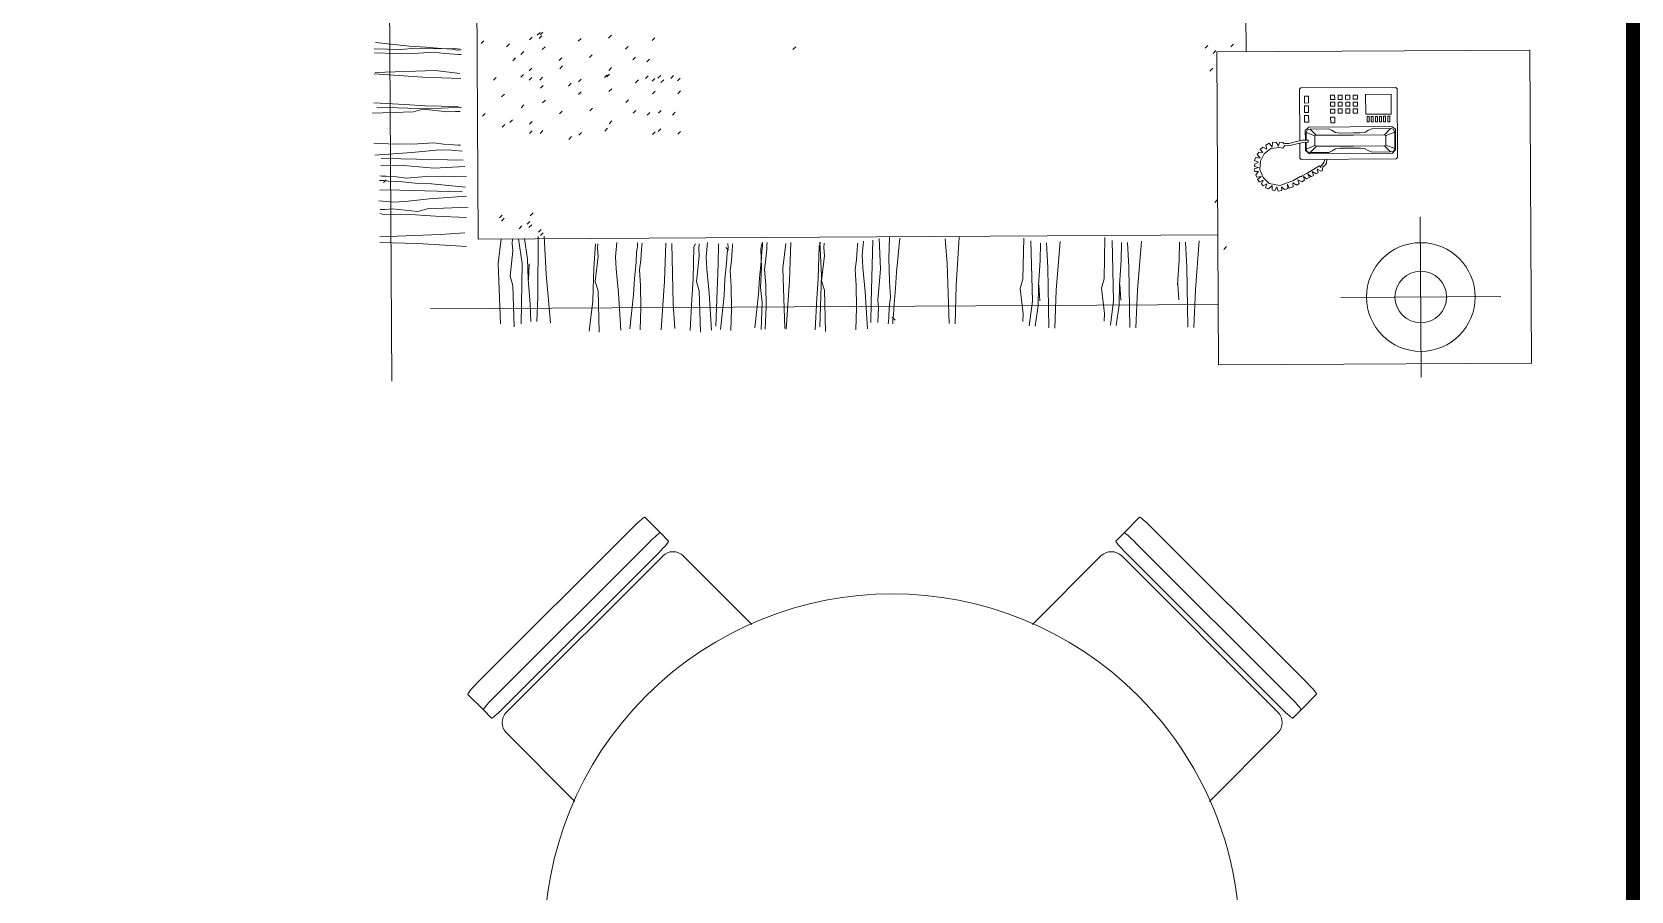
# Model space of a CAD drawing. Header units: metres. Extents: x -144 to 1000, y -717 to 29.
# Drawn here: x 551.137 to 553.895, y -566.752 to -565.27 of the extents above; entities that cross this region are included whole.
import ezdxf

# ---------------------------------------------------------------- set-up
doc = ezdxf.new("R2010")
doc.units = ezdxf.units.M
doc.layers.get('0').update_dxf_attribs({"color": 1})
doc.layers.add('00-MEDICION', color=30, linetype='Continuous')
doc.layers.add('I-FURN', color=2, linetype='Continuous', lineweight=9)

# ---------------------------------------------------------------- blocks, each defined once
blk = doc.blocks.new('O')
at = {"layer": 'I-FURN'}
for p, q in [((556.5862, -500.6917), (556.5986, -502.8717)), ((556.7369, -500.6951), (556.7479, -502.6265)), ((558.0719, -502.2364), (558.0723, -502.3033)), ((556.8548, -502.2743), (556.8595, -502.2695)), ((556.5707, -502.2872), (556.6292, -502.2936)), ((556.6144, -502.2997), (556.6403, -502.297)), ((556.6292, -502.2936), (556.6571, -502.2952)), ((556.6403, -502.297), (556.6742, -502.2985)), ((556.6571, -502.2952), (556.6847, -502.298)), ((556.7528, -502.2893), (556.7575, -502.2845)), ((556.7969, -502.2948), (556.8016, -502.29)), ((556.8362, -502.2829), (556.841, -502.2781)), ((556.8498, -502.275), (556.8545, -502.2702)), ((556.8531, -502.2806), (556.8578, -502.2758)), ((556.8584, -502.2996), (556.8631, -502.2948)), ((556.9205, -502.2851), (556.9252, -502.2803)), ((556.9728, -502.2798), (556.9776, -502.275)), ((557.0017, -502.2989), (557.0064, -502.2941)), ((557.0477, -502.2839), (557.0525, -502.2791)), ((557.2908, -502.2997), (557.2956, -502.2949)), ((558.0016, -502.2974), (558.0063, -502.2926)), ((558.0462, -502.2951), (558.0509, -502.2903)), ((556.5683, -502.2983), (556.6144, -502.2997)), ((556.5687, -502.305), (556.6064, -502.3065)), ((556.6064, -502.3065), (556.6449, -502.3058)), ((556.6449, -502.3058), (556.6724, -502.304)), ((556.6724, -502.304), (556.6894, -502.3064)), ((556.6742, -502.2985), (556.7072, -502.2975)), ((556.6847, -502.298), (556.7029, -502.2991)), ((556.6894, -502.3064), (556.7072, -502.3076)), ((556.7029, -502.2991), (556.7118, -502.3004)), ((556.7072, -502.2975), (556.7165, -502.2992)), ((556.7072, -502.3076), (556.7144, -502.308)), ((556.7118, -502.3004), (556.7186, -502.3003)), ((556.7144, -502.308), (556.7182, -502.3084)), ((556.8073, -502.3188), (556.8121, -502.314)), ((556.8216, -502.3079), (556.8263, -502.3031)), ((556.8873, -502.3187), (556.892, -502.3139)), ((556.9396, -502.3134), (556.9444, -502.3086)), ((557.0145, -502.3175), (557.0192, -502.3127)), ((557.0387, -502.3207), (557.0435, -502.3159)), ((558.0155, -502.3062), (558.0202, -502.3014)), ((558.0218, -502.3036), (558.5618, -502.3005)), ((558.0249, -502.8436), (558.0218, -502.3036)), ((558.5618, -502.3005), (558.5649, -502.8405)), ((556.5685, -502.3413), (556.6524, -502.3472)), ((556.5698, -502.3392), (556.6739, -502.3356)), ((556.6524, -502.3472), (556.7181, -502.3494)), ((556.6739, -502.3356), (556.7163, -502.3409)), ((556.7741, -502.3525), (556.7788, -502.3476)), ((556.8214, -502.3475), (556.8261, -502.3427)), ((556.8357, -502.3365), (556.8404, -502.3317)), ((556.8358, -502.3525), (556.8405, -502.3477)), ((556.854, -502.3523), (556.8588, -502.3475)), ((556.8885, -502.3327), (556.8933, -502.3279)), ((556.9207, -502.3553), (556.9254, -502.3505)), ((556.9657, -502.348), (556.9705, -502.3432)), ((556.9698, -502.3466), (556.9745, -502.3418)), ((556.9732, -502.3356), (556.9779, -502.3308)), ((557.0194, -502.3568), (557.0241, -502.352)), ((557.0364, -502.3495), (557.0411, -502.3447)), ((557.0479, -502.3541), (557.0527, -502.3493)), ((557.0579, -502.3491), (557.0626, -502.3443)), ((557.063, -502.3565), (557.0678, -502.3517)), ((557.0801, -502.3493), (557.0848, -502.3445)), ((557.0916, -502.3538), (557.0963, -502.349)), ((558.01, -502.3366), (558.0148, -502.3318)), ((556.7882, -502.3811), (556.7929, -502.3763)), ((556.8553, -502.3663), (556.8601, -502.3615)), ((556.9037, -502.3625), (556.9084, -502.3577)), ((556.921, -502.3771), (556.9257, -502.3723)), ((556.9734, -502.3719), (556.9781, -502.3671)), ((557.0482, -502.3759), (557.053, -502.3711)), ((557.0919, -502.3757), (557.0966, -502.3709)), ((558.1646, -502.3681), (558.1669, -502.3657)), ((558.1651, -502.457), (558.1646, -502.3681)), ((558.1669, -502.3657), (558.3306, -502.3648)), ((558.1729, -502.3799), (558.173, -502.3918)), ((558.1801, -502.3799), (558.1729, -502.3799)), ((558.1801, -502.3917), (558.1801, -502.3799)), ((558.218, -502.3785), (558.2251, -502.3784)), ((558.218, -502.3856), (558.218, -502.3785)), ((558.2251, -502.3784), (558.2252, -502.3856)), ((558.231, -502.3784), (558.2382, -502.3784)), ((558.2311, -502.3855), (558.231, -502.3784)), ((558.2382, -502.3784), (558.2382, -502.3855)), ((558.2441, -502.3783), (558.2512, -502.3783)), ((558.2441, -502.3855), (558.2441, -502.3783)), ((558.2512, -502.3783), (558.2512, -502.3854)), ((558.2571, -502.3783), (558.2643, -502.3782)), ((558.2572, -502.3854), (558.2571, -502.3783)), ((558.2643, -502.3782), (558.2643, -502.3853)), ((558.2785, -502.377), (558.3224, -502.3767)), ((558.2787, -502.4113), (558.2785, -502.377)), ((558.3224, -502.3767), (558.3226, -502.4111)), ((558.3306, -502.3648), (558.333, -502.3672)), ((558.333, -502.3672), (558.3337, -502.4858)), ((556.5648, -502.4092), (556.636, -502.4071)), ((556.5677, -502.3915), (556.6215, -502.3941)), ((556.5728, -502.3991), (556.6618, -502.402)), ((556.6215, -502.3941), (556.6563, -502.3964)), ((556.636, -502.4071), (556.6521, -502.4024)), ((556.6521, -502.4024), (556.6957, -502.4072)), ((556.6563, -502.3964), (556.7117, -502.3978)), ((556.6618, -502.402), (556.7185, -502.3991)), ((556.6957, -502.4072), (556.7088, -502.4063)), ((556.7088, -502.4063), (556.7169, -502.4067)), ((556.7117, -502.3978), (556.7173, -502.4003)), ((556.8221, -502.3999), (556.8268, -502.3951)), ((556.8589, -502.3916), (556.8637, -502.3868)), ((556.8878, -502.4107), (556.8925, -502.4059)), ((556.9401, -502.4055), (556.9449, -502.4007)), ((557.0022, -502.391), (557.007, -502.3862)), ((557.015, -502.4095), (557.0198, -502.4047)), ((557.0587, -502.4093), (557.0634, -502.4045)), ((558.173, -502.3918), (558.1801, -502.3917)), ((558.173, -502.3965), (558.1731, -502.4084)), ((558.1801, -502.3965), (558.173, -502.3965)), ((558.1802, -502.4084), (558.1801, -502.3965)), ((558.2252, -502.3856), (558.218, -502.3856)), ((558.2181, -502.3903), (558.2252, -502.3903)), ((558.2181, -502.3975), (558.2181, -502.3903)), ((558.2252, -502.3974), (558.2181, -502.3975)), ((558.2181, -502.4022), (558.2252, -502.4022)), ((558.2182, -502.4093), (558.2181, -502.4022)), ((558.2252, -502.3903), (558.2252, -502.3974)), ((558.2252, -502.4022), (558.2253, -502.4093)), ((558.2382, -502.3855), (558.2311, -502.3855)), ((558.2311, -502.3903), (558.2382, -502.3902)), ((558.2312, -502.3974), (558.2311, -502.3903)), ((558.2383, -502.3973), (558.2312, -502.3974)), ((558.2312, -502.4021), (558.2383, -502.4021)), ((558.2312, -502.4092), (558.2312, -502.4021)), ((558.2382, -502.3902), (558.2383, -502.3973)), ((558.2383, -502.4021), (558.2383, -502.4092)), ((558.2512, -502.3854), (558.2441, -502.3855)), ((558.2442, -502.3902), (558.2513, -502.3902)), ((558.2442, -502.3973), (558.2442, -502.3902)), ((558.2513, -502.3973), (558.2442, -502.3973)), ((558.2442, -502.4021), (558.2513, -502.402)), ((558.2443, -502.4092), (558.2442, -502.4021)), ((558.2513, -502.3902), (558.2513, -502.3973)), ((558.2513, -502.402), (558.2514, -502.4091)), ((558.2643, -502.3853), (558.2572, -502.3854)), ((558.2572, -502.3901), (558.2643, -502.3901)), ((558.2572, -502.3972), (558.2572, -502.3901)), ((558.2644, -502.3972), (558.2572, -502.3972)), ((558.2573, -502.402), (558.2644, -502.4019)), ((558.2573, -502.4091), (558.2573, -502.402)), ((558.2643, -502.3901), (558.2644, -502.3972)), ((558.2644, -502.4019), (558.2644, -502.4091)), ((556.755, -502.4147), (556.7597, -502.4099)), ((556.7889, -502.4335), (556.7936, -502.4287)), ((556.8024, -502.4257), (556.8072, -502.4209)), ((556.8362, -502.4285), (556.8409, -502.4237)), ((556.9737, -502.4276), (556.9784, -502.4228)), ((557.0393, -502.4128), (557.044, -502.408)), ((557.0829, -502.4125), (557.0876, -502.4077)), ((558.1731, -502.4084), (558.1802, -502.4084)), ((558.1731, -502.4131), (558.1732, -502.425)), ((558.1802, -502.4131), (558.1731, -502.4131)), ((558.1732, -502.425), (558.1803, -502.425)), ((558.1745, -502.4392), (558.1804, -502.4333)), ((558.1803, -502.425), (558.1802, -502.4131)), ((558.1804, -502.4333), (558.3239, -502.4324)), ((558.2253, -502.4093), (558.2182, -502.4093)), ((558.2182, -502.4164), (558.2253, -502.4164)), ((558.2183, -502.4259), (558.2182, -502.4164)), ((558.2254, -502.4259), (558.2183, -502.4259)), ((558.2253, -502.4164), (558.2254, -502.4259)), ((558.2383, -502.4092), (558.2312, -502.4092)), ((558.2514, -502.4091), (558.2443, -502.4092)), ((558.2644, -502.4091), (558.2573, -502.4091)), ((558.3226, -502.4111), (558.2787, -502.4113)), ((558.2811, -502.4149), (558.2811, -502.4244)), ((558.2846, -502.4149), (558.2811, -502.4149)), ((558.2811, -502.4244), (558.2847, -502.4244)), ((558.2847, -502.4244), (558.2846, -502.4149)), ((558.2917, -502.4148), (558.2882, -502.4149)), ((558.2882, -502.4149), (558.2882, -502.4243)), ((558.2882, -502.4243), (558.2918, -502.4243)), ((558.2918, -502.4243), (558.2917, -502.4148)), ((558.2953, -502.4148), (558.2954, -502.4243)), ((558.2989, -502.4148), (558.2953, -502.4148)), ((558.2954, -502.4243), (558.2989, -502.4243)), ((558.2989, -502.4243), (558.2989, -502.4148)), ((558.3024, -502.4148), (558.3025, -502.4243)), ((558.306, -502.4148), (558.3024, -502.4148)), ((558.3025, -502.4243), (558.306, -502.4242)), ((558.306, -502.4242), (558.306, -502.4148)), ((558.3095, -502.4147), (558.3096, -502.4242)), ((558.3131, -502.4147), (558.3095, -502.4147)), ((558.3096, -502.4242), (558.3131, -502.4242)), ((558.3131, -502.4242), (558.3131, -502.4147)), ((558.3166, -502.4147), (558.3167, -502.4242)), ((558.3202, -502.4147), (558.3166, -502.4147)), ((558.3167, -502.4242), (558.3203, -502.4242)), ((558.3203, -502.4242), (558.3202, -502.4147)), ((558.3239, -502.4324), (558.3298, -502.4371)), ((556.5675, -502.4613), (556.6052, -502.4628)), ((556.6052, -502.4628), (556.6437, -502.4621)), ((556.6437, -502.4621), (556.6713, -502.4603)), ((556.6713, -502.4603), (556.6882, -502.4627)), ((556.6882, -502.4627), (556.706, -502.4639)), ((556.8363, -502.4445), (556.8411, -502.4397)), ((556.8546, -502.4443), (556.8593, -502.4395)), ((556.9042, -502.4545), (556.9089, -502.4497)), ((556.9212, -502.4473), (556.926, -502.4425)), ((556.9663, -502.4401), (556.971, -502.4353)), ((557.0485, -502.4461), (557.0532, -502.4413)), ((557.0584, -502.4411), (557.0631, -502.4363)), ((557.0921, -502.4458), (557.0969, -502.441)), ((558.1119, -502.4611), (558.1064, -502.4643)), ((558.1173, -502.4678), (558.1119, -502.4611)), ((558.1179, -502.4602), (558.1173, -502.4678)), ((558.1244, -502.4596), (558.1179, -502.4602)), ((558.1285, -502.4663), (558.1244, -502.4596)), ((558.1297, -502.4594), (558.1285, -502.4663)), ((558.1355, -502.4598), (558.1297, -502.4594)), ((558.1381, -502.4624), (558.1355, -502.4598)), ((558.1396, -502.4617), (558.1381, -502.4624)), ((558.1458, -502.4619), (558.1396, -502.4617)), ((558.1571, -502.459), (558.1458, -502.4619)), ((558.1509, -502.4648), (558.1621, -502.4618)), ((558.1691, -502.456), (558.1571, -502.459)), ((558.1621, -502.4618), (558.1698, -502.4601)), ((558.1652, -502.4867), (558.1651, -502.4612)), ((558.1793, -502.4558), (558.1691, -502.456)), ((558.1698, -502.4601), (558.1793, -502.4594)), ((558.1746, -502.4559), (558.1745, -502.4392)), ((558.1747, -502.4736), (558.1746, -502.4597)), ((558.1757, -502.4428), (558.178, -502.438)), ((558.1757, -502.4559), (558.1757, -502.4428)), ((558.1911, -502.4486), (558.1757, -502.4428)), ((558.1758, -502.4596), (558.1758, -502.4712)), ((558.178, -502.438), (558.1827, -502.4368)), ((558.1793, -502.4594), (558.1793, -502.4558)), ((558.1827, -502.4368), (558.2148, -502.4366)), ((558.1827, -502.4368), (558.1935, -502.4474)), ((558.1935, -502.4474), (558.1911, -502.4486)), ((558.1912, -502.4652), (558.1911, -502.4486)), ((558.1935, -502.4474), (558.2575, -502.447)), ((558.2148, -502.4366), (558.2207, -502.439)), ((558.2207, -502.439), (558.2267, -502.4425)), ((558.2267, -502.4425), (558.235, -502.4436)), ((558.235, -502.4436), (558.2575, -502.4435)), ((558.2694, -502.4434), (558.2575, -502.4435)), ((558.2575, -502.447), (558.3109, -502.4467)), ((558.2777, -502.4422), (558.2694, -502.4434)), ((558.2836, -502.4386), (558.2777, -502.4422)), ((558.2895, -502.4362), (558.2836, -502.4386)), ((558.3215, -502.436), (558.2895, -502.4362)), ((558.3215, -502.436), (558.3109, -502.4467)), ((558.3109, -502.4467), (558.3133, -502.4479)), ((558.3133, -502.4479), (558.3287, -502.4419)), ((558.3133, -502.4479), (558.3134, -502.4645)), ((558.3263, -502.4372), (558.3215, -502.436)), ((558.3287, -502.4419), (558.3263, -502.4372)), ((558.3287, -502.4419), (558.3288, -502.4704)), ((558.3298, -502.4371), (558.33, -502.4727)), ((556.5693, -502.4815), (556.6332, -502.4773)), ((556.6145, -502.488), (556.5802, -502.4872)), ((556.7221, -502.4906), (556.6145, -502.488)), ((556.6332, -502.4773), (556.6751, -502.4733)), ((556.6751, -502.4733), (556.6958, -502.4723)), ((556.6958, -502.4723), (556.7204, -502.4747)), ((556.706, -502.4639), (556.7132, -502.4643)), ((556.7132, -502.4643), (556.717, -502.4647)), ((558.0885, -502.486), (558.0871, -502.4911)), ((558.0965, -502.4867), (558.0885, -502.486)), ((558.0945, -502.4764), (558.0916, -502.4809)), ((558.0916, -502.4809), (558.0965, -502.4867)), ((558.101, -502.4773), (558.0945, -502.4764)), ((558.1012, -502.4682), (558.0969, -502.4718)), ((558.0969, -502.4718), (558.101, -502.4773)), ((558.097, -502.492), (558.1036, -502.4792)), ((558.1079, -502.4715), (558.1012, -502.4682)), ((558.1036, -502.4792), (558.1151, -502.47)), ((558.1064, -502.4643), (558.1079, -502.4715)), ((558.1151, -502.47), (558.1302, -502.4687)), ((558.1302, -502.4687), (558.1358, -502.4697)), ((558.1358, -502.4697), (558.1389, -502.4653)), ((558.1389, -502.4653), (558.1451, -502.4655)), ((558.1451, -502.4655), (558.1509, -502.4648)), ((558.1676, -502.4891), (558.1652, -502.4867)), ((558.3313, -502.4881), (558.1676, -502.4891)), ((558.1818, -502.4795), (558.1747, -502.4736)), ((558.1912, -502.4652), (558.1758, -502.4712)), ((558.1758, -502.4712), (558.1782, -502.476)), ((558.1782, -502.476), (558.183, -502.4771)), ((558.3241, -502.4787), (558.1818, -502.4795)), ((558.183, -502.4771), (558.1936, -502.4664)), ((558.183, -502.4771), (558.215, -502.4769)), ((558.1936, -502.4664), (558.1912, -502.4652)), ((558.1936, -502.4664), (558.2576, -502.466)), ((558.208, -502.4888), (558.207, -502.4932)), ((558.2108, -502.4954), (558.2115, -502.4888)), ((558.215, -502.4769), (558.2209, -502.4745)), ((558.2209, -502.4745), (558.2268, -502.4709)), ((558.2268, -502.4709), (558.2351, -502.4697)), ((558.2577, -502.4696), (558.2351, -502.4697)), ((558.2576, -502.466), (558.311, -502.4657)), ((558.2695, -502.4695), (558.2577, -502.4696)), ((558.2778, -502.4707), (558.2695, -502.4695)), ((558.2838, -502.4742), (558.2778, -502.4707)), ((558.2897, -502.4765), (558.2838, -502.4742)), ((558.3217, -502.4763), (558.2897, -502.4765)), ((558.311, -502.4657), (558.3134, -502.4645)), ((558.3217, -502.4763), (558.311, -502.4657)), ((558.3134, -502.4645), (558.3288, -502.4704)), ((558.3265, -502.4751), (558.3217, -502.4763)), ((558.33, -502.4727), (558.3241, -502.4787)), ((558.3288, -502.4704), (558.3265, -502.4751)), ((558.3337, -502.4858), (558.3313, -502.4881)), ((556.5818, -502.5178), (556.578, -502.5174)), ((556.6062, -502.5004), (556.5799, -502.4995)), ((556.589, -502.5181), (556.5818, -502.5178)), ((556.6189, -502.4994), (556.6062, -502.5004)), ((556.6719, -502.5041), (556.6189, -502.4994)), ((556.7248, -502.5016), (556.6719, -502.5041)), ((558.0937, -502.5028), (558.086, -502.5055)), ((558.086, -502.5055), (558.0872, -502.51)), ((558.0872, -502.4971), (558.0867, -502.5011)), ((558.0867, -502.5011), (558.0937, -502.5028)), ((558.0871, -502.4911), (558.0936, -502.4941)), ((558.0936, -502.4941), (558.0872, -502.4971)), ((558.0872, -502.51), (558.0937, -502.5102)), ((558.0937, -502.5102), (558.089, -502.5158)), ((558.089, -502.5158), (558.0909, -502.5196)), ((558.0959, -502.5064), (558.097, -502.492)), ((558.1019, -502.5203), (558.0959, -502.5064)), ((558.1692, -502.5172), (558.1687, -502.5189)), ((558.179, -502.5121), (558.1692, -502.5172)), ((558.1919, -502.5044), (558.179, -502.5121)), ((558.179, -502.5141), (558.1846, -502.5191)), ((558.1819, -502.5205), (558.179, -502.5141)), ((558.1846, -502.5191), (558.1884, -502.5171)), ((558.1862, -502.5102), (558.1932, -502.514)), ((558.1884, -502.5171), (558.1862, -502.5102)), ((558.1991, -502.5), (558.1919, -502.5044)), ((558.1932, -502.514), (558.1968, -502.512)), ((558.1948, -502.5058), (558.2011, -502.5096)), ((558.1968, -502.512), (558.1948, -502.5058)), ((558.2015, -502.5029), (558.1991, -502.5)), ((558.2011, -502.5096), (558.2037, -502.5086)), ((558.2029, -502.499), (558.2015, -502.5005)), ((558.2015, -502.5005), (558.2015, -502.5029)), ((558.2051, -502.4959), (558.2029, -502.499)), ((558.2037, -502.5086), (558.2044, -502.506)), ((558.2044, -502.506), (558.2046, -502.5017)), ((558.2046, -502.5017), (558.2092, -502.4983)), ((558.207, -502.4932), (558.2051, -502.4959)), ((558.2092, -502.4983), (558.2108, -502.4954)), ((556.5844, -502.5253), (556.5777, -502.5254)), ((556.6126, -502.5423), (556.5783, -502.5415)), ((556.5891, -502.5243), (556.5844, -502.5291)), ((556.5933, -502.5265), (556.5844, -502.5253)), ((556.6068, -502.5191), (556.589, -502.5181)), ((556.6116, -502.5275), (556.5933, -502.5265)), ((556.6238, -502.5214), (556.6068, -502.5191)), ((556.6391, -502.53), (556.6116, -502.5275)), ((556.7203, -502.5449), (556.6126, -502.5423)), ((556.6513, -502.5193), (556.6238, -502.5214)), ((556.6671, -502.5313), (556.6391, -502.53)), ((556.6898, -502.5183), (556.6513, -502.5193)), ((556.7257, -502.5372), (556.6671, -502.5313)), ((556.7275, -502.5194), (556.6898, -502.5183)), ((558.0909, -502.5196), (558.0981, -502.5188)), ((558.0981, -502.5188), (558.0919, -502.5239)), ((558.0919, -502.5239), (558.0953, -502.5277)), ((558.0953, -502.5277), (558.1017, -502.5248)), ((558.1017, -502.5248), (558.0989, -502.5315)), ((558.0989, -502.5315), (558.1018, -502.5347)), ((558.1018, -502.5347), (558.1083, -502.5313)), ((558.1123, -502.5308), (558.1019, -502.5203)), ((558.1083, -502.5313), (558.1061, -502.5382)), ((558.1061, -502.5382), (558.1109, -502.5401)), ((558.1109, -502.5401), (558.1174, -502.5343)), ((558.1304, -502.534), (558.1123, -502.5308)), ((558.1174, -502.5343), (558.1172, -502.5418)), ((558.1172, -502.5418), (558.122, -502.5427)), ((558.122, -502.5427), (558.1256, -502.5364)), ((558.1256, -502.5364), (558.1278, -502.5439)), ((558.1278, -502.5439), (558.1338, -502.5426)), ((558.1529, -502.526), (558.1304, -502.534)), ((558.1337, -502.5362), (558.1386, -502.5412)), ((558.1338, -502.5426), (558.1337, -502.5362)), ((558.1386, -502.5412), (558.1441, -502.5395)), ((558.1438, -502.5318), (558.1465, -502.5387)), ((558.1441, -502.5395), (558.1438, -502.5318)), ((558.1465, -502.5387), (558.1537, -502.5365)), ((558.1668, -502.5182), (558.1529, -502.526)), ((558.1529, -502.5293), (558.1599, -502.5336)), ((558.1537, -502.5365), (558.1529, -502.5293)), ((558.1599, -502.5336), (558.1637, -502.5309)), ((558.1618, -502.5242), (558.1683, -502.5278)), ((558.1637, -502.5309), (558.1618, -502.5242)), ((558.1687, -502.5189), (558.1668, -502.5182)), ((558.1683, -502.5278), (558.1733, -502.5251)), ((558.1711, -502.5187), (558.1767, -502.5229)), ((558.1733, -502.5251), (558.1711, -502.5187)), ((558.1767, -502.5229), (558.1819, -502.5205)), ((556.6009, -502.5628), (556.5763, -502.5606)), ((556.6216, -502.5616), (556.6009, -502.5628)), ((556.6635, -502.5572), (556.6216, -502.5616)), ((556.7306, -502.5714), (556.6595, -502.5742)), ((556.7274, -502.5524), (556.6635, -502.5572)), ((558.0233, -502.5584), (558.0185, -502.5634)), ((556.5839, -502.5842), (556.5783, -502.5817)), ((556.5867, -502.5757), (556.5786, -502.5754)), ((556.6394, -502.585), (556.5839, -502.5842)), ((556.5998, -502.5746), (556.5867, -502.5757)), ((556.6435, -502.5791), (556.5998, -502.5746)), ((556.6741, -502.5871), (556.6394, -502.585)), ((556.6595, -502.5742), (556.6435, -502.5791)), ((556.7279, -502.5892), (556.6741, -502.5871)), ((556.7846, -502.5899), (556.7893, -502.5851)), ((556.7879, -502.5954), (556.7927, -502.5906)), ((556.8321, -502.6009), (556.8368, -502.5961)), ((556.8376, -502.5862), (556.8424, -502.5814)), ((558.3729, -502.5883), (558.3744, -502.8646)), ((556.6822, -502.6188), (556.5784, -502.6224)), ((556.7247, -502.6157), (556.6822, -502.6188)), ((556.7479, -502.6265), (558.0236, -502.6192)), ((556.7824, -502.6686), (556.7875, -502.6263)), ((556.8065, -502.6339), (556.8068, -502.6259)), ((556.8234, -502.6686), (556.8173, -502.6264)), ((556.8185, -502.6087), (556.8233, -502.6039)), ((556.833, -502.6613), (556.8274, -502.6258)), ((556.8354, -502.6065), (556.8401, -502.6017)), ((556.8506, -502.7262), (556.8511, -502.6223)), ((556.8517, -502.6148), (556.8565, -502.61)), ((556.855, -502.6203), (556.8598, -502.6155)), ((556.8649, -502.6872), (556.8614, -502.6216)), ((557.4394, -502.6258), (557.4419, -502.6787)), ((557.4572, -502.6231), (557.4561, -502.6608)), ((557.475, -502.6249), (557.4691, -502.6835)), ((557.5535, -502.6259), (557.5567, -502.6684)), ((557.5772, -502.623), (557.5721, -502.7069)), ((557.6888, -502.6247), (557.6874, -502.6958)), ((557.8288, -502.6239), (557.8274, -502.695)), ((556.6437, -502.6343), (556.578, -502.6327)), ((556.7276, -502.6394), (556.6437, -502.6343)), ((556.8027, -502.6907), (556.8074, -502.647)), ((556.8074, -502.647), (556.8065, -502.6339)), ((556.947, -502.6766), (556.9501, -502.6347)), ((556.9537, -502.6429), (556.9541, -502.6349)), ((556.9546, -502.6561), (556.9537, -502.6429)), ((556.9848, -502.6572), (556.9872, -502.6326)), ((557.02, -502.6671), (557.0211, -502.6489)), ((557.0211, -502.6489), (557.0224, -502.64)), ((557.0224, -502.64), (557.0223, -502.6332)), ((557.0284, -502.6624), (557.0296, -502.6446)), ((557.0296, -502.6446), (557.03, -502.6374)), ((557.03, -502.6374), (557.0304, -502.6336)), ((557.0692, -502.6994), (557.0714, -502.6338)), ((557.0843, -502.7381), (557.0816, -502.6342)), ((557.1185, -502.6956), (557.1198, -502.6401)), ((557.1198, -502.6401), (557.1224, -502.6345)), ((557.1283, -502.643), (557.1287, -502.6349)), ((557.1292, -502.6561), (557.1283, -502.643)), ((557.1411, -502.6573), (557.1435, -502.6327)), ((557.1615, -502.6692), (557.1625, -502.6349)), ((557.1797, -502.6458), (557.1749, -502.6411)), ((557.1763, -502.6683), (557.1775, -502.6501)), ((557.1775, -502.6501), (557.1787, -502.6412)), ((557.1787, -502.6412), (557.1786, -502.6344)), ((557.1847, -502.6636), (557.1859, -502.6458)), ((557.1859, -502.6458), (557.1863, -502.6386)), ((557.1863, -502.6386), (557.1867, -502.6348)), ((557.2354, -502.6434), (557.237, -502.6341)), ((557.2364, -502.6764), (557.2354, -502.6434)), ((557.2358, -502.6659), (557.237, -502.6477)), ((557.237, -502.6477), (557.2382, -502.6388)), ((557.2382, -502.6388), (557.2382, -502.632)), ((557.2442, -502.6612), (557.2454, -502.6434)), ((557.2454, -502.6434), (557.2458, -502.6362)), ((557.2458, -502.6362), (557.2462, -502.6324)), ((557.2734, -502.6766), (557.2787, -502.6343)), ((557.285, -502.6982), (557.2872, -502.6325)), ((557.3343, -502.6943), (557.3357, -502.6388)), ((557.3357, -502.6388), (557.3382, -502.6333)), ((557.3398, -502.6888), (557.3369, -502.6321)), ((557.3402, -502.6985), (557.3451, -502.6549)), ((557.3441, -502.6418), (557.3445, -502.6337)), ((557.3451, -502.6549), (557.3441, -502.6418)), ((557.4006, -502.6624), (557.4017, -502.6446)), ((557.4017, -502.6446), (557.4021, -502.6374)), ((557.4021, -502.6374), (557.4025, -502.6336)), ((557.4101, -502.6547), (557.4125, -502.6302)), ((557.4111, -502.6755), (557.4101, -502.6547)), ((557.4285, -502.6285), (557.4258, -502.7361)), ((557.7012, -502.6296), (557.7038, -502.7338)), ((557.7177, -502.6334), (557.7171, -502.6635)), ((557.728, -502.6333), (557.7303, -502.6759)), ((557.7517, -502.6309), (557.745, -502.7147)), ((557.8412, -502.6288), (557.8438, -502.733)), ((557.8577, -502.6326), (557.8571, -502.6627)), ((557.8679, -502.6325), (557.8703, -502.6751)), ((557.8917, -502.6301), (557.885, -502.7139)), ((557.9577, -502.6321), (557.9571, -502.6621)), ((557.9679, -502.632), (557.9703, -502.6745)), ((557.9917, -502.6295), (557.985, -502.7133)), ((558.0387, -502.6394), (558.034, -502.6443)), ((556.7861, -502.7727), (556.7824, -502.6686)), ((556.822, -502.7729), (556.8234, -502.6686)), ((556.8339, -502.6956), (556.833, -502.6613)), ((556.8347, -502.697), (556.836, -502.6694)), ((556.9459, -502.7135), (556.947, -502.6766)), ((556.9498, -502.6997), (556.9546, -502.6561)), ((556.9858, -502.6779), (556.9848, -502.6572)), ((556.9898, -502.7198), (556.9858, -502.6779)), ((557.0172, -502.6947), (557.02, -502.6671)), ((557.026, -502.6794), (557.0284, -502.6624)), ((557.0278, -502.7069), (557.026, -502.6794)), ((557.1244, -502.6998), (557.1292, -502.6561)), ((557.1421, -502.6781), (557.1411, -502.6573)), ((557.1461, -502.72), (557.1421, -502.6781)), ((557.1578, -502.7768), (557.1615, -502.6692)), ((557.1735, -502.6958), (557.1763, -502.6683)), ((557.1823, -502.6806), (557.1847, -502.6636)), ((557.1841, -502.7081), (557.1823, -502.6806)), ((557.233, -502.6935), (557.2358, -502.6659)), ((557.2349, -502.7103), (557.2364, -502.6764)), ((557.2418, -502.6782), (557.2442, -502.6612)), ((557.2437, -502.7057), (557.2418, -502.6782)), ((557.277, -502.7808), (557.2734, -502.6766)), ((557.3981, -502.6793), (557.4006, -502.6624)), ((557.4, -502.7068), (557.3981, -502.6793)), ((557.4152, -502.7174), (557.4111, -502.6755)), ((557.4419, -502.6787), (557.4372, -502.7317)), ((557.4561, -502.6608), (557.4571, -502.6993)), ((557.5567, -502.6684), (557.5603, -502.7722)), ((557.7171, -502.6635), (557.714, -502.7067)), ((557.7303, -502.6759), (557.732, -502.7798)), ((557.8571, -502.6627), (557.854, -502.7059)), ((557.8703, -502.6751), (557.872, -502.779)), ((557.9571, -502.6621), (557.954, -502.7053)), ((557.9703, -502.6745), (557.972, -502.7784)), ((556.8074, -502.7068), (556.8027, -502.6907)), ((556.8097, -502.7779), (556.8074, -502.7068)), ((556.8375, -502.7387), (556.8339, -502.6956)), ((556.8725, -502.771), (556.8649, -502.6872)), ((556.9545, -502.7158), (556.9498, -502.6997)), ((557.0156, -502.7226), (557.0172, -502.6947)), ((557.0285, -502.7454), (557.0278, -502.7069)), ((557.0633, -502.7833), (557.0692, -502.6994)), ((557.1161, -502.7303), (557.1185, -502.6956)), ((557.1292, -502.7158), (557.1244, -502.6998)), ((557.172, -502.7238), (557.1735, -502.6958)), ((557.1848, -502.7466), (557.1841, -502.7081)), ((557.2315, -502.7214), (557.233, -502.6935)), ((557.2376, -502.7361), (557.2349, -502.7103)), ((557.2443, -502.7442), (557.2437, -502.7057)), ((557.2792, -502.7821), (557.285, -502.6982)), ((557.3319, -502.7291), (557.3343, -502.6943)), ((557.3369, -502.7778), (557.3398, -502.6888)), ((557.345, -502.7146), (557.3402, -502.6985)), ((557.4006, -502.7454), (557.4, -502.7068)), ((557.4571, -502.6993), (557.4592, -502.7268)), ((557.4691, -502.6835), (557.4679, -502.7114)), ((557.5721, -502.7069), (557.5705, -502.7726)), ((557.6874, -502.6958), (557.6828, -502.7119)), ((557.714, -502.7067), (557.7135, -502.741)), ((557.7148, -502.7053), (557.7164, -502.7328)), ((557.8274, -502.695), (557.8228, -502.7111)), ((557.854, -502.7059), (557.8535, -502.7402)), ((557.8548, -502.7045), (557.8564, -502.732)), ((557.9548, -502.7039), (557.9564, -502.7315)), ((556.8487, -502.7688), (556.8506, -502.7262)), ((556.9391, -502.7855), (556.9456, -502.7334)), ((556.9456, -502.7334), (556.9459, -502.7135)), ((556.9566, -502.7869), (556.9545, -502.7158)), ((556.994, -502.7838), (556.9898, -502.7198)), ((557.0092, -502.7811), (557.0156, -502.7226)), ((557.087, -502.7806), (557.0843, -502.7381)), ((557.1135, -502.7841), (557.1161, -502.7303)), ((557.1313, -502.787), (557.1292, -502.7158)), ((557.1503, -502.7839), (557.1461, -502.72)), ((557.1655, -502.7823), (557.172, -502.7238)), ((557.225, -502.7799), (557.2315, -502.7214)), ((557.2361, -502.7823), (557.2376, -502.7361)), ((557.3293, -502.7829), (557.3319, -502.7291)), ((557.3471, -502.7857), (557.345, -502.7146)), ((557.4193, -502.7813), (557.4152, -502.7174)), ((557.4258, -502.7361), (557.4251, -502.7704)), ((557.4372, -502.7317), (557.4382, -502.7444)), ((557.4592, -502.7268), (557.4569, -502.7438)), ((557.4679, -502.7114), (557.4653, -502.739)), ((557.6828, -502.7119), (557.6881, -502.7555)), ((557.7038, -502.7338), (557.6982, -502.7761)), ((557.745, -502.7147), (557.7423, -502.7803)), ((557.8228, -502.7111), (557.8281, -502.7548)), ((557.8438, -502.733), (557.8382, -502.7753)), ((557.885, -502.7139), (557.8823, -502.7795)), ((557.985, -502.7133), (557.9823, -502.779)), ((558.5118, -502.7257), (558.2355, -502.7273)), ((556.6657, -502.747), (558.0243, -502.7392)), ((556.8384, -502.7688), (556.8375, -502.7387)), ((557.027, -502.7831), (557.0285, -502.7454)), ((557.1833, -502.7843), (557.1848, -502.7466)), ((557.2428, -502.7819), (557.2443, -502.7442)), ((557.3991, -502.7831), (557.4006, -502.7454)), ((557.4382, -502.7444), (557.4373, -502.7707)), ((557.4559, -502.7616), (557.4556, -502.7688)), ((557.4569, -502.7438), (557.4559, -502.7616)), ((557.4621, -502.7615), (557.467, -502.7662)), ((557.4643, -502.7572), (557.4632, -502.7662)), ((557.4632, -502.7662), (557.4633, -502.7729)), ((557.4653, -502.739), (557.4643, -502.7572)), ((557.6881, -502.7555), (557.6873, -502.7687)), ((557.7135, -502.741), (557.7083, -502.7766)), ((557.8281, -502.7548), (557.8273, -502.7679)), ((557.8535, -502.7402), (557.8483, -502.7758)), ((557.4556, -502.7688), (557.4552, -502.7726)), ((558.5649, -502.8405), (558.0249, -502.8436)), ((556.7463, -503.3923), (557.0157, -503.1229)), ((557.062, -503.1334), (557.0352, -503.1065)), ((557.8886, -503.1065), (557.8618, -503.1333)), ((557.9082, -503.1229), (558.1776, -503.3923)), ((557.0425, -503.1498), (556.7731, -503.4192)), ((557.0761, -503.1475), (557.062, -503.1334)), ((557.8618, -503.1333), (557.8477, -503.1474)), ((558.1507, -503.4191), (557.8813, -503.1497)), ((556.7903, -503.4364), (557.0597, -503.167)), ((557.066, -503.1733), (556.7966, -503.4427)), ((557.2199, -503.2912), (557.1019, -503.1733)), ((557.8219, -503.1732), (557.704, -503.2912)), ((558.1273, -503.4426), (557.8578, -503.1732)), ((557.8641, -503.167), (558.1335, -503.4364)), ((556.7299, -503.4119), (556.7567, -503.4387)), ((558.1671, -503.4387), (558.194, -503.4118)), ((556.7567, -503.4387), (556.7708, -503.4528)), ((558.1531, -503.4528), (558.1671, -503.4387)), ((556.7966, -503.4786), (556.9145, -503.5966)), ((558.0093, -503.5965), (558.1273, -503.4786))]:
    blk.add_line(p, q, dxfattribs=at)
for radius in [0.0937, 0.0445]:
    blk.add_circle((558.3737, -502.7265), radius, dxfattribs=at)
for centre, radius, start, end in [((557.084, -503.1912), 0.0254, 45, 135), ((557.8399, -503.1912), 0.0254, 45, 135), ((557.4619, -503.8386), 0.6, 45, 225), ((557.4619, -503.8386), 0.6, 225, 45), ((556.8146, -503.4606), 0.0254, 135, 225), ((558.1093, -503.4606), 0.0254, 315, 45)]:
    blk.add_arc(centre, radius, start, end, dxfattribs=at)
for centre, major_axis, start_param, end_param in [((557.0172, -503.1245), (0.018, 0.018), 0, 1.570796), ((557.9066, -503.1245), (-0.018, 0.018), 4.712389, 6.283185), ((557.0441, -503.1513), (-0.018, -0.018), 3.141593, 4.712389), ((557.0582, -503.1654), (-0.018, -0.018), 1.570796, 3.141593), ((557.8657, -503.1654), (0.018, -0.018), 3.141593, 4.712389), ((557.8798, -503.1513), (0.018, -0.018), 1.570796, 3.141593), ((556.7478, -503.3939), (-0.018, -0.018), 4.712389, 6.283185), ((558.176, -503.3939), (0.018, -0.018), 0, 1.570796), ((556.7747, -503.4208), (0.018, 0.018), 1.570796, 3.141593), ((558.1492, -503.4207), (-0.018, 0.018), 3.141593, 4.712389), ((556.7888, -503.4348), (0.018, 0.018), 3.141593, 4.712389), ((558.1351, -503.4348), (-0.018, 0.018), 1.570796, 3.141593)]:
    blk.add_ellipse(centre, major_axis=major_axis, ratio=0.087156, start_param=start_param, end_param=end_param, dxfattribs=at)

msp = doc.modelspace()

# ---------------------------------------------------------------- linework, layer by layer
at = {"layer": '00-MEDICION', "const_width": 0.05}
msp.add_lwpolyline([(547.561, -567.8689), (548.161, -567.8689), (548.1614, -567.22), (548.6614, -567.2199), (548.6614, -567.8689), (550.561, -567.8689), (550.561, -567.1199), (550.711, -567.1199), (550.711, -567.8689), (551.011, -567.8689), (551.011, -568.0189), (548.6614, -568.0189), (548.6614, -568.12), (548.3114, -568.12), (548.3114, -569.2199), (553.8612, -569.2199), (553.8612, -568.0189), (553.6112, -568.0189), (553.6112, -567.8689), (553.911, -567.8689), (553.9112, -563.4199), (555.3612, -563.4199), (555.3612, -561.7699), (554.3612, -561.7699)], dxfattribs=at)

# ---------------------------------------------------------------- block references
at = {"color": 3}
msp.add_blockref('O', (-4.8414, -63.0012), dxfattribs=at)

doc.saveas('drawing.dxf')
